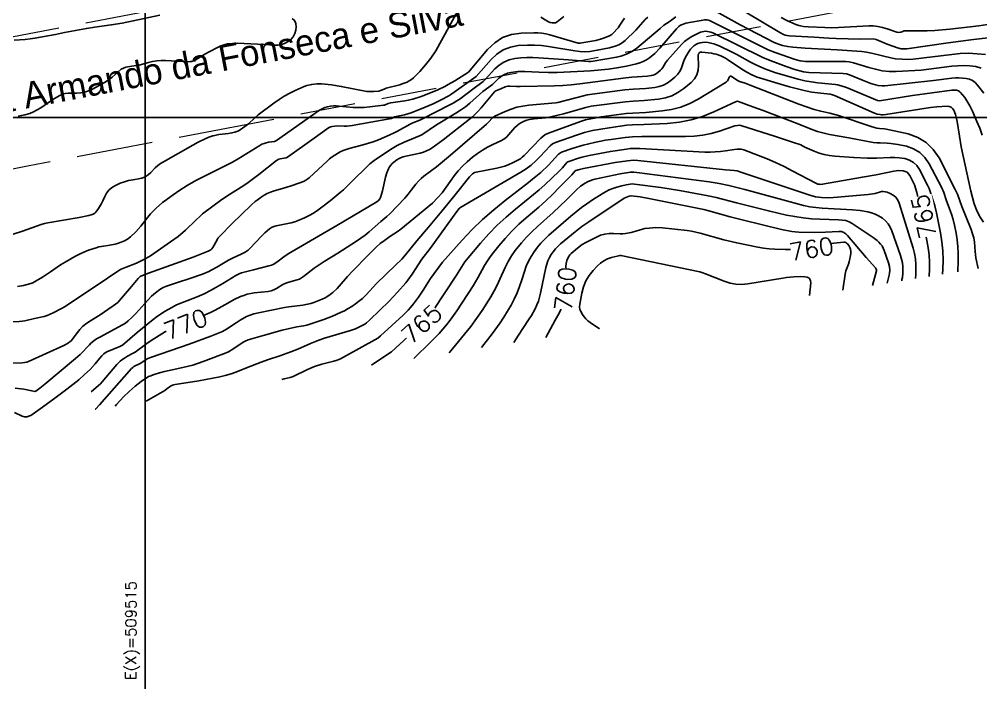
# Model space of a CAD drawing. Header units: metres. Extents: x 509389 to 509735, y 7767634 to 7768027.
# Drawn here: x 509500.5 to 509611.4, y 7767634.1 to 7767711.3 of the extents above; entities that cross this region are included whole.
import ezdxf

# ---------------------------------------------------------------- set-up
doc = ezdxf.new("R2010")
doc.units = ezdxf.units.M
doc.linetypes.add('Contínua', pattern=[0])
doc.linetypes.add('DASHED', pattern=[19.05, 12.7, -6.35])
for name, color, linetype in [('CANEVA', 252, 'Continuous'), ('CURVAS-INTERMEDIARIAS', 39, 'Continuous'), ('CURVAS-MESTRA', 34, 'Continuous')]:
    doc.layers.add(name, color=color, linetype=linetype)
doc.layers.add('K-ALINHAMENTO', color=10, linetype='Continuous', lineweight=9)
doc.layers.add('textos', color=2, linetype='Continuous', lineweight=9)
doc.styles.add('EC_NOMES', font='GOTHIC.TTF')
doc.styles.add('L50', font='ROMANS.SHX', dxfattribs={"height": 1.25})
doc.styles.add('Padrão', font='simplex.shx')

msp = doc.modelspace()

# ---------------------------------------------------------------- linework, layer by layer
at = {"layer": 'CANEVA'}
for p, q in [((509515, 7767634.128), (509515, 7768027.326)), ((509389.048, 7767700), (509735.298, 7767700))]:
    msp.add_line(p, q, dxfattribs=at)
at = {"layer": 'CURVAS-INTERMEDIARIAS'}
for points, elevation in [([(509582.442, 7767713.239), (509588.249, 7767709.773), (509588.666, 7767709.554), (509588.875, 7767709.482), (509589.09, 7767709.435), (509589.31, 7767709.412), (509592.209, 7767709.257), (509593.898, 7767709.133), (509594.749, 7767709.089), (509597.497, 7767709.018), (509599.001, 7767709.054), (509599.35, 7767708.963), (509600.64, 7767708.427), (509601.827, 7767708.014), (509602.226, 7767707.92), (509602.634, 7767707.894), (509602.907, 7767707.916), (509607.677, 7767708.58), (509610.596, 7767708.967), (509616.665, 7767709.664)], 774), ([(509551.069, 7767712.212), (509550.288, 7767710.826), (509548.796, 7767708.107), (509548.537, 7767707.679), (509547.977, 7767706.849), (509547.364, 7767706.057), (509546.701, 7767705.307), (509546.184, 7767704.758), (509545.97, 7767704.557), (509545.742, 7767704.374), (509545.495, 7767704.219), (509545.235, 7767704.082), (509544.685, 7767703.863), (509544.403, 7767703.774), (509542.838, 7767703.357), (509542.603, 7767703.274), (509541.995, 7767703.017), (509541.42, 7767702.97), (509540.872, 7767702.97), (509540.599, 7767703), (509537.634, 7767703.578), (509536.512, 7767703.747), (509535.408, 7767703.864), (509534.818, 7767703.879), (509534.232, 7767703.811), (509533.659, 7767703.667), (509533.38, 7767703.568), (509532.34, 7767703.109), (509531.698, 7767702.793), (509531.072, 7767702.45), (509530.47, 7767702.067), (509529.883, 7767701.658), (509528.043, 7767700.28), (509527.653, 7767699.961), (509526.931, 7767699.259), (509526.534, 7767698.949), (509525.866, 7767698.491), (509525.717, 7767698.421), (509525.382, 7767698.306), (509525.019, 7767698.204), (509524.648, 7767698.144), (509523.527, 7767698.019), (509523.06, 7767697.929), (509522.829, 7767697.871), (509522.376, 7767697.724), (509521.938, 7767697.538), (509521.122, 7767697.138), (509520.512, 7767696.808), (509517.13, 7767694.893), (509516.8, 7767694.685), (509516.484, 7767694.459), (509516.19, 7767694.205), (509515.66, 7767693.664), (509515.354, 7767693.385), (509515.008, 7767693.159), (509514.629, 7767692.994), (509514.431, 7767692.94), (509513.618, 7767692.815), (509513.114, 7767692.719), (509512.621, 7767692.59), (509512.142, 7767692.413), (509511.515, 7767692.123), (509511.149, 7767691.885), (509510.826, 7767691.606), (509510.568, 7767691.266), (509510.354, 7767690.886), (509510.122, 7767690.369), (509509.97, 7767690.072), (509509.624, 7767689.501), (509509.313, 7767689.059), (509509.227, 7767688.975), (509509.017, 7767688.853), (509508.781, 7767688.771), (509508.538, 7767688.709), (509507.39, 7767688.475), (509503.8, 7767687.853), (509503.405, 7767687.771), (509503.019, 7767687.654), (509500.872, 7767686.903), (509498.601, 7767686.158)], 776), ([(509611.961, 7767707.239), (509610.995, 7767707.34), (509610.028, 7767707.389), (509609.061, 7767707.357), (509608.093, 7767707.271), (509603.632, 7767706.702), (509603.105, 7767706.671), (509602.341, 7767706.696), (509601.583, 7767706.769), (509601.208, 7767706.835), (509598.822, 7767707.4), (509598.263, 7767707.512), (509597.699, 7767707.591), (509594.867, 7767707.8), (509591.183, 7767707.99), (509589.75, 7767708.089), (509589.155, 7767708.16), (509588.57, 7767708.292), (509588.098, 7767708.426), (509587.892, 7767708.502), (509587.592, 7767708.64), (509583.656, 7767710.686), (509580.547, 7767712.403)], 773), ([(509576.227, 7767711.594), (509575.481, 7767711.014), (509574.871, 7767710.644), (509574.425, 7767710.244), (509571.754, 7767707.992), (509571.476, 7767707.78), (509571.185, 7767707.589), (509570.877, 7767707.428), (509570.557, 7767707.287), (509569.896, 7767707.042), (509569.404, 7767706.942), (509566.719, 7767706.488), (509566.445, 7767706.457), (509566.169, 7767706.461), (509563.866, 7767706.65), (509560.419, 7767706.872), (509559.729, 7767706.896), (509559.04, 7767706.893), (509558.352, 7767706.85), (509557.666, 7767706.78), (509557.014, 7767706.622), (509556.405, 7767706.384), (509555.86, 7767706.023), (509555.356, 7767705.582), (509554.241, 7767704.371), (509554.007, 7767704.147), (509552.809, 7767703.268), (509551.344, 7767702.154), (509550.965, 7767701.895), (509550.573, 7767701.659), (509550.17, 7767701.438), (509547.02, 7767699.831), (509546.699, 7767699.687), (509545.918, 7767699.375), (509545.577, 7767699.218), (509544.142, 7767698.41), (509543.826, 7767698.245), (509543.18, 7767697.945), (509541.948, 7767697.432), (509541.309, 7767697.196), (509540.005, 7767696.798), (509538.551, 7767696.413), (509538.2, 7767696.304), (509537.856, 7767696.177), (509537.524, 7767696.022), (509537.2, 7767695.849), (509536.888, 7767695.652), (509536.587, 7767695.442), (509536.299, 7767695.212), (509536.022, 7767694.97), (509533.952, 7767693.042), (509533.801, 7767692.913), (509533.553, 7767692.746), (509533.283, 7767692.62), (509532.084, 7767692.194), (509531.151, 7767691.891), (509529.885, 7767691.517), (509529.491, 7767691.38), (509529.11, 7767691.218), (509528.747, 7767691.017), (509528.396, 7767690.792), (509527.949, 7767690.463), (509527.726, 7767690.286), (509527.301, 7767689.907), (509525.023, 7767687.72), (509523.675, 7767686.365), (509523.421, 7767686.065), (509523.314, 7767685.901), (509522.845, 7767685.001), (509522.71, 7767684.841), (509522.601, 7767684.745), (509522.507, 7767684.675), (509522.297, 7767684.567), (509520.562, 7767683.894), (509515.413, 7767682.04), (509514.711, 7767681.776), (509514.448, 7767681.642), (509514.331, 7767681.552), (509514.23, 7767681.445), (509513.442, 7767680.486), (509512.307, 7767679.15), (509511.848, 7767678.676), (509511.332, 7767678.266), (509510.724, 7767677.849), (509509.945, 7767677.334), (509508.521, 7767676.435), (509508.149, 7767676.172), (509507.801, 7767675.884), (509507.486, 7767675.559), (509507.194, 7767675.21), (509506.474, 7767674.229), (509506.05, 7767673.924), (509505.625, 7767673.692), (509501.555, 7767671.855), (509501.383, 7767671.791), (509501.113, 7767671.735), (509500.838, 7767671.712), (509494.076, 7767671.499)], 773), ([(509497.093, 7767676.391), (509500.489, 7767676.464), (509500.822, 7767676.49), (509501.15, 7767676.552), (509502.265, 7767676.83), (509503.358, 7767677.064), (509503.713, 7767677.169), (509504.057, 7767677.303), (509504.396, 7767677.456), (509505.455, 7767677.99), (509505.727, 7767678.145), (509508.919, 7767680.274), (509510.656, 7767681.475), (509511.972, 7767682.333), (509512.249, 7767682.486), (509512.826, 7767682.747), (509514.025, 7767683.197), (509514.417, 7767683.369), (509515.081, 7767683.722), (509515.631, 7767684.057), (509517.945, 7767685.641), (509518.827, 7767686.287), (509519.655, 7767687), (509520.842, 7767688.106), (509521.387, 7767688.66), (509521.617, 7767688.868), (509523.856, 7767690.531), (509524.853, 7767691.201), (509526.386, 7767692.149), (509526.902, 7767692.508), (509528.117, 7767693.416), (509530.177, 7767695.03), (509530.454, 7767695.19), (509530.605, 7767695.237), (509531.279, 7767695.327), (509531.448, 7767695.404), (509534.53, 7767697.619), (509536.18, 7767698.781), (509536.314, 7767698.861), (509536.454, 7767698.926), (509536.602, 7767698.968), (509536.914, 7767699.007), (509537.231, 7767699.014), (509537.996, 7767698.985), (509538.303, 7767698.992), (509538.609, 7767699.02), (509538.914, 7767699.062), (509543.226, 7767699.819), (509543.425, 7767699.89), (509543.776, 7767700.072), (509544.555, 7767700.204), (509544.937, 7767700.303), (509545.723, 7767700.545), (509547.327, 7767701.183), (509548.255, 7767701.583), (509549.164, 7767702.024), (509550.056, 7767702.499), (509550.414, 7767702.734), (509553.193, 7767704.708), (509554.925, 7767706.692), (509555.599, 7767707.305), (509556.336, 7767707.794), (509557.166, 7767708.099), (509558.059, 7767708.281), (509559.139, 7767708.34), (509559.946, 7767708.337), (509560.751, 7767708.275), (509561.554, 7767708.174), (509564.582, 7767707.67), (509565.155, 7767707.603), (509565.73, 7767707.578), (509566.311, 7767707.614), (509567.177, 7767707.743), (509568.593, 7767708.034), (509568.996, 7767708.131), (509569.259, 7767708.212), (509569.668, 7767708.382), (509569.863, 7767708.481), (509570.051, 7767708.594), (509570.391, 7767708.87), (509571.623, 7767710.071), (509571.906, 7767710.366), (509572.721, 7767711.276), (509573.015, 7767711.551)], 774), ([(509516.698, 7767711.77), (509513.649, 7767711.128), (509512.384, 7767710.879), (509511.112, 7767710.664), (509509.201, 7767710.405), (509508.249, 7767710.251), (509505.717, 7767709.808), (509504.67, 7767709.566), (509502.291, 7767709.123), (509501.732, 7767709.046), (509501.17, 7767708.994), (509499.91, 7767708.919)], 776), ([(509611.487, 7767705.69), (509610.846, 7767705.868), (509610.157, 7767705.941), (509609.468, 7767705.975), (509608.779, 7767705.952), (509608.089, 7767705.892), (509604.551, 7767705.445), (509601.654, 7767705.298), (509600.853, 7767705.3), (509600.056, 7767705.386), (509599.269, 7767705.544), (509598.495, 7767705.759), (509596.763, 7767706.309), (509596.237, 7767706.412), (509595.846, 7767706.43), (509591.602, 7767706.441), (509591.201, 7767706.457), (509590.605, 7767706.537), (509590.025, 7767706.692), (509587.693, 7767707.497), (509586.897, 7767707.809), (509585.61, 7767708.426), (509580.124, 7767711.157), (509579.978, 7767711.216), (509579.825, 7767711.251), (509579.591, 7767711.256), (509577.4, 7767710.851), (509577.019, 7767710.729), (509576.789, 7767710.624), (509576.583, 7767710.478), (509576.308, 7767710.212), (509574.415, 7767707.985), (509573.841, 7767707.385), (509573.2, 7767706.856), (509572.852, 7767706.633), (509572.491, 7767706.439), (509572.109, 7767706.289), (509571.714, 7767706.169), (509570.551, 7767705.891), (509569.45, 7767705.706), (509568.479, 7767705.575), (509566.409, 7767705.356), (509565.649, 7767705.312), (509562.563, 7767705.196), (509561.507, 7767705.177), (509560.452, 7767705.203), (509558.83, 7767705.278), (509558.023, 7767705.276), (509557.22, 7767705.195), (509556.837, 7767705.1), (509556.474, 7767704.962), (509556.144, 7767704.76), (509555.834, 7767704.515), (509555.085, 7767703.805), (509553.981, 7767702.998), (509552.482, 7767701.647), (509551.96, 7767701.226), (509551.412, 7767700.84), (509550.847, 7767700.477), (509548.634, 7767699.139), (509546.95, 7767698.006), (509546.682, 7767697.865), (509545.737, 7767697.502), (509544.903, 7767697.147), (509544.091, 7767696.749), (509543.315, 7767696.284), (509541.438, 7767695.034), (509540.955, 7767694.638), (509538.648, 7767692.363), (509537.91, 7767691.668), (509537.529, 7767691.333), (509536.354, 7767690.367), (509535.417, 7767689.637), (509534.935, 7767689.293), (509534.44, 7767688.971), (509533.924, 7767688.684), (509533.394, 7767688.419), (509532.673, 7767688.105), (509532.282, 7767687.966), (509531.882, 7767687.855), (509531.475, 7767687.765), (509530.135, 7767687.508), (509529.856, 7767687.428), (509529.594, 7767687.315), (509529.356, 7767687.156), (509528.826, 7767686.701), (509528.477, 7767686.352), (509527.088, 7767684.867), (509526.888, 7767684.681), (509526.546, 7767684.458), (509526.179, 7767684.272), (509525.103, 7767683.787), (509524.634, 7767683.552), (509523.29, 7767682.729), (509522.712, 7767682.408), (509522.358, 7767682.234), (509521.625, 7767681.941), (509520.173, 7767681.44), (509518.737, 7767680.981), (509517.488, 7767680.539), (509517.089, 7767680.373), (509516.712, 7767680.165), (509516.226, 7767679.787), (509515.765, 7767679.379), (509515.336, 7767678.937), (509513.94, 7767677.39), (509513.49, 7767676.931), (509513.049, 7767676.534), (509512.734, 7767676.294), (509512.402, 7767676.08), (509509.785, 7767674.656), (509509.423, 7767674.454), (509509.079, 7767674.228), (509508.767, 7767673.96), (509508.603, 7767673.797), (509507.509, 7767672.649), (509506.999, 7767672.192), (509503.457, 7767669.231), (509502.87, 7767668.769), (509502.389, 7767668.425), (509502.291, 7767668.396), (509501.959, 7767668.491), (509501.032, 7767668.656), (509500.038, 7767668.781)], 772), ([(509500.364, 7767700.161), (509500.753, 7767700.209), (509501.139, 7767700.288), (509501.723, 7767700.469), (509502.154, 7767700.641), (509502.566, 7767700.855), (509502.965, 7767701.097), (509503.987, 7767701.788), (509504.575, 7767702.162), (509505.187, 7767702.532), (509505.482, 7767702.671), (509505.798, 7767702.751), (509506.126, 7767702.789), (509507.101, 7767702.807), (509507.581, 7767702.846), (509508.048, 7767702.929), (509508.499, 7767703.079), (509508.938, 7767703.274), (509510.343, 7767704.027), (509510.649, 7767704.208), (509510.943, 7767704.405), (509511.219, 7767704.627), (509511.887, 7767705.254), (509512.244, 7767705.543), (509512.506, 7767705.691), (509512.795, 7767705.778), (509514.429, 7767706.064), (509515.395, 7767706.334), (509515.881, 7767706.449), (509516.369, 7767706.532), (509516.864, 7767706.564), (509517.362, 7767706.564), (509520.033, 7767706.421), (509520.229, 7767706.427), (509520.42, 7767706.456), (509520.601, 7767706.52), (509520.778, 7767706.607), (509521.911, 7767707.293), (509522.412, 7767707.576), (509523.436, 7767708.101), (509523.982, 7767708.315), (509524.527, 7767708.469), (509525.089, 7767708.54), (509525.662, 7767708.556), (509528.763, 7767708.409), (509529.967, 7767708.338), (509530.359, 7767708.348), (509530.74, 7767708.406), (509531.103, 7767708.532), (509531.511, 7767708.739), (509531.831, 7767709.001), (509532.093, 7767709.3), (509532.269, 7767709.658), (509532.388, 7767710.054), (509532.449, 7767710.442), (509532.404, 7767710.846), (509532.264, 7767711.178), (509531.982, 7767711.4)], 776), ([(509563.313, 7767711.638), (509562.559, 7767711.021), (509562.381, 7767710.921), (509562.179, 7767710.888), (509561.968, 7767710.907), (509561.762, 7767710.958), (509561.557, 7767711.038), (509561.365, 7767711.139), (509560.68, 7767711.556)], 776), ([(509499.933, 7767665.984), (509500.823, 7767665.573), (509501.103, 7767665.491), (509501.394, 7767665.497), (509501.679, 7767665.58), (509501.811, 7767665.645), (509503.173, 7767666.596), (509504.586, 7767667.618), (509505.978, 7767668.67), (509507.348, 7767669.749), (509508.037, 7767670.343), (509508.671, 7767670.951), (509509.261, 7767671.602), (509509.761, 7767672.196), (509510.016, 7767672.525), (509510.241, 7767672.747), (509510.415, 7767672.868), (509510.604, 7767672.964), (509512.104, 7767673.593), (509512.405, 7767673.76), (509514.101, 7767675.199), (509515.949, 7767676.701), (509516.448, 7767677.077), (509517.342, 7767677.667), (509518.079, 7767678.1), (509518.643, 7767678.375), (509521.034, 7767679.324), (509521.808, 7767679.669), (509522.56, 7767680.061), (509523.168, 7767680.402), (509523.978, 7767680.866), (509525.49, 7767681.78), (509525.848, 7767681.964), (509526.132, 7767682.063), (509527.523, 7767682.44), (509529.28, 7767682.876), (509529.614, 7767682.98), (509529.773, 7767683.052), (509530.226, 7767683.321), (509531.03, 7767683.929), (509531.525, 7767684.264), (509537.15, 7767687.525), (509541.747, 7767690.253), (509541.942, 7767690.406), (509542.102, 7767690.606), (509542.19, 7767690.77), (509542.402, 7767691.516), (509542.767, 7767693.108), (509542.905, 7767693.599), (509543.092, 7767694.074), (509543.214, 7767694.294), (509543.355, 7767694.499), (509543.525, 7767694.681), (509543.715, 7767694.847), (509544.061, 7767695.107), (509544.328, 7767695.275), (509544.472, 7767695.34), (509544.773, 7767695.441), (509545.081, 7767695.524), (509546.758, 7767695.892), (509547.128, 7767695.996), (509547.486, 7767696.128), (509547.825, 7767696.302), (509548.151, 7767696.504), (509549.4, 7767697.426), (509552.43, 7767699.779), (509552.796, 7767700.084), (509553.147, 7767700.405), (509553.478, 7767700.747), (509553.795, 7767701.103), (509555.328, 7767702.942), (509555.405, 7767703.018), (509555.497, 7767703.075), (509556.063, 7767703.29), (509556.551, 7767703.531), (509556.863, 7767703.594), (509557.076, 7767703.602), (509557.844, 7767703.559), (509558.282, 7767703.556), (509562.256, 7767703.623), (509563.223, 7767703.662), (509564.188, 7767703.748), (509565.151, 7767703.859), (509570.465, 7767704.554), (509571.187, 7767704.629), (509572.966, 7767704.767), (509573.406, 7767704.825), (509573.618, 7767704.876), (509573.821, 7767704.948), (509574.008, 7767705.052), (509574.187, 7767705.177), (509574.484, 7767705.441), (509574.618, 7767705.589), (509574.732, 7767705.753), (509575.039, 7767706.277), (509575.288, 7767706.596), (509576.896, 7767708.394), (509577.261, 7767708.751), (509577.651, 7767709.072), (509578.081, 7767709.34), (509578.535, 7767709.572), (509579.101, 7767709.815), (509579.296, 7767709.88), (509579.493, 7767709.923), (509579.694, 7767709.933), (509579.899, 7767709.922), (509580.303, 7767709.832), (509580.497, 7767709.763), (509586.3, 7767706.912), (509587.135, 7767706.567), (509588.977, 7767705.866), (509589.974, 7767705.529), (509590.991, 7767705.256), (509591.577, 7767705.177), (509595.535, 7767705.076), (509595.922, 7767705.032), (509596.294, 7767704.918), (509597.778, 7767704.305), (509598.762, 7767703.924), (509599.278, 7767703.74), (509599.578, 7767703.67), (509600.04, 7767703.631), (509600.349, 7767703.647), (509605.978, 7767704.241), (509608.085, 7767704.511), (509608.497, 7767704.547), (509608.908, 7767704.561), (509609.32, 7767704.541), (509609.731, 7767704.498), (509610.117, 7767704.394), (509610.473, 7767704.239), (509610.783, 7767704.007), (509611.064, 7767703.722), (509611.776, 7767702.809)], 771), ([(509509.269, 7767666.358), (509509.276, 7767666.363), (509509.756, 7767666.866), (509513.451, 7767671.06), (509513.583, 7767671.174), (509513.729, 7767671.272), (509514.449, 7767671.643), (509515.337, 7767672.189), (509515.739, 7767672.366), (509520.078, 7767673.869), (509522.589, 7767674.797), (509523.957, 7767675.332), (509524.401, 7767675.577), (509525.512, 7767676.331), (509525.987, 7767676.637), (509526.717, 7767677.042), (509527.123, 7767677.218), (509527.549, 7767677.341), (509528.082, 7767677.463), (509531.089, 7767678.074), (509531.614, 7767678.166), (509533.203, 7767678.358), (509533.765, 7767678.456), (509534.121, 7767678.541), (509534.469, 7767678.653), (509535.447, 7767679.048), (509535.769, 7767679.202), (509536.08, 7767679.375), (509536.373, 7767679.578), (509536.654, 7767679.8), (509537.176, 7767680.293), (509537.421, 7767680.556), (509538.375, 7767681.662), (509538.997, 7767682.327), (509540.713, 7767684.089), (509541.711, 7767685.064), (509542.149, 7767685.463), (509542.619, 7767685.825), (509543.247, 7767686.265), (509544.112, 7767686.806), (509544.529, 7767687.098), (509547.757, 7767689.765), (509548.159, 7767690.119), (509548.786, 7767690.758), (509549.275, 7767691.316), (509550.687, 7767693.256), (509551.143, 7767693.834), (509551.629, 7767694.384), (509552.159, 7767694.891), (509552.783, 7767695.42), (509553.346, 7767695.831), (509553.925, 7767696.214), (509554.53, 7767696.555), (509555.151, 7767696.869), (509556.061, 7767697.289), (509556.401, 7767697.483), (509556.705, 7767697.73), (509556.981, 7767698.014), (509557.658, 7767698.818), (509557.896, 7767699.046), (509558.159, 7767699.244), (509558.439, 7767699.422), (509558.738, 7767699.565), (509559.046, 7767699.684), (509559.365, 7767699.764), (509559.919, 7767699.844), (509561.206, 7767699.957), (509561.461, 7767699.989), (509561.968, 7767700.086), (509563.3, 7767700.411), (509565.858, 7767701.139), (509566.474, 7767701.277), (509570.45, 7767701.806), (509571.306, 7767701.877), (509572.593, 7767701.94), (509574.241, 7767702.094), (509575.035, 7767702.249), (509575.792, 7767702.491), (509576.494, 7767702.862), (509577.16, 7767703.321), (509578.008, 7767704.026), (509578.387, 7767704.446), (509578.673, 7767704.907), (509578.819, 7767705.43), (509578.873, 7767705.993), (509578.822, 7767707.043), (509578.832, 7767707.189), (509578.876, 7767707.328), (509578.921, 7767707.411), (509578.992, 7767707.475), (509579.088, 7767707.51), (509579.243, 7767707.517), (509580.362, 7767707.389), (509580.642, 7767707.343), (509580.918, 7767707.281), (509581.451, 7767707.088), (509581.96, 7767706.832), (509582.204, 7767706.685), (509583.874, 7767705.549), (509584.438, 7767705.2), (509585.032, 7767704.904), (509585.648, 7767704.655), (509586.278, 7767704.444), (509588.046, 7767703.919), (509589.366, 7767703.544), (509591.064, 7767703.09), (509591.943, 7767702.923), (509592.989, 7767702.776), (509594.06, 7767702.667), (509594.319, 7767702.612), (509594.568, 7767702.518), (509599.166, 7767700.491), (509599.485, 7767700.38), (509599.817, 7767700.32), (509599.986, 7767700.309), (509600.155, 7767700.307), (509600.492, 7767700.337), (509605.644, 7767701.125), (509606.358, 7767701.214), (509607.559, 7767701.279), (509607.788, 7767701.254), (509608, 7767701.166), (509608.178, 7767701.02), (509608.306, 7767700.829), (509608.516, 7767700.346), (509608.608, 7767700.019), (509608.704, 7767699.517), (509608.96, 7767697.839), (509609.182, 7767696.614), (509610.278, 7767691.497), (509610.455, 7767690.764), (509610.668, 7767690.041), (509610.933, 7767689.337), (509611.092, 7767688.997), (509611.362, 7767688.484), (509611.73, 7767687.92)], 769), ([(509611.12, 7767682.576), (509610.869, 7767683.793), (509610.779, 7767684.521), (509610.705, 7767685.62), (509610.618, 7767686.11), (509610.558, 7767686.352), (509610.49, 7767686.591), (509610.323, 7767687.06), (509609.252, 7767689.731), (509608.744, 7767691.143), (509608.491, 7767691.687), (509606.618, 7767695.334), (509605.94, 7767696.304), (509605.139, 7767697.116), (509604.153, 7767697.69), (509603.044, 7767698.105), (509600.894, 7767698.586), (509600.318, 7767698.668), (509599.74, 7767698.721), (509599.454, 7767698.765), (509599.173, 7767698.832), (509598.894, 7767698.914), (509595.028, 7767700.205), (509594.004, 7767700.485), (509592.963, 7767700.715), (509592.224, 7767700.926), (509591.322, 7767701.208), (509590.433, 7767701.532), (509584.817, 7767703.723), (509584.254, 7767703.929), (509583.608, 7767704.139), (509583.354, 7767704.266), (509582.645, 7767704.74), (509582.556, 7767704.764), (509582.471, 7767704.729), (509582.401, 7767704.649), (509582.272, 7767704.321), (509582.213, 7767704.225), (509582.042, 7767704.073), (509578.838, 7767702.122), (509577.849, 7767701.609), (509576.828, 7767701.193), (509575.76, 7767700.92), (509574.66, 7767700.742), (509572.787, 7767700.576), (509571.28, 7767700.507), (509570.528, 7767700.448), (509567.639, 7767700.06), (509567.035, 7767699.966), (509566.434, 7767699.85), (509565.842, 7767699.702), (509565.261, 7767699.515), (509561.546, 7767698.174), (509561.277, 7767698.054), (509561.15, 7767697.979), (509560.911, 7767697.804), (509560.689, 7767697.608), (509558.763, 7767695.614), (509558.531, 7767695.397), (509558.365, 7767695.266), (509558.186, 7767695.153), (509557.412, 7767694.762), (509556.969, 7767694.563), (509556.519, 7767694.39), (509556.055, 7767694.256), (509555.583, 7767694.147), (509553.213, 7767693.705), (509553.024, 7767693.647), (509552.773, 7767693.489), (509552.627, 7767693.353), (509552.438, 7767693.13), (509550.803, 7767691.086), (509549.241, 7767689.182), (509547.715, 7767687.362), (509546.355, 7767685.778), (509545.056, 7767684.16), (509544.618, 7767683.664), (509543.921, 7767682.955), (509541.722, 7767680.833), (509540.502, 7767679.543), (509540.082, 7767679.134), (509539.628, 7767678.763), (509539.277, 7767678.501), (509538.868, 7767678.216), (509538.447, 7767677.95), (509538.01, 7767677.712), (509537.561, 7767677.493), (509536.642, 7767677.097), (509535.619, 7767676.717), (509533.658, 7767676.049), (509533.296, 7767675.963), (509532.525, 7767675.847), (509530.838, 7767675.465), (509528.777, 7767674.904), (509526.905, 7767674.348), (509526.554, 7767674.208), (509526.333, 7767674.088), (509525.148, 7767673.276), (509524.645, 7767672.977), (509524.381, 7767672.853), (509521.7, 7767671.858), (509520.519, 7767671.444), (509519.004, 7767671.076), (509517.251, 7767670.702), (509516.656, 7767670.556), (509516.073, 7767670.37), (509515.547, 7767670.181), (509515.4, 7767670.111), (509514.566, 7767669.54), (509513.849, 7767668.996), (509513.176, 7767668.398), (509512.533, 7767667.77), (509511.709, 7767666.898), (509511.558, 7767666.722)], 768), ([(509515.153, 7767667.294), (509517.281, 7767668.526), (509517.538, 7767668.688), (509517.956, 7767669.002), (509518.169, 7767669.124), (509518.322, 7767669.182), (509518.481, 7767669.219), (509521.2, 7767669.648), (509523.626, 7767670.109), (509524.248, 7767670.245), (509524.957, 7767670.442), (509525.468, 7767670.613), (509526.712, 7767671.129), (509528.397, 7767671.785), (509529.116, 7767672.036), (509530.566, 7767672.508), (509531.831, 7767672.967), (509532.618, 7767673.287), (509534.102, 7767673.94), (509535.066, 7767674.322), (509535.721, 7767674.54), (509538.705, 7767675.444), (509539.273, 7767675.643), (509539.82, 7767675.894), (509540.35, 7767676.181), (509540.537, 7767676.318), (509540.89, 7767676.628), (509542.113, 7767677.78), (509543.142, 7767678.79), (509544.125, 7767679.844), (509545.088, 7767680.937), (509545.342, 7767681.254), (509545.812, 7767681.918), (509546.948, 7767683.664), (509547.915, 7767684.89), (509550.969, 7767689.133), (509551.242, 7767689.49), (509551.343, 7767689.575), (509558.375, 7767693.681), (509558.981, 7767694.069), (509559.556, 7767694.503), (509560.096, 7767694.979), (509560.602, 7767695.491), (509561.76, 7767696.736), (509562.035, 7767696.948), (509562.344, 7767697.1), (509564.78, 7767697.957), (509565.703, 7767698.248), (509566.642, 7767698.478), (509567.593, 7767698.661), (509568.549, 7767698.811), (509570.605, 7767699.09), (509571.253, 7767699.14), (509572.556, 7767699.18), (509575.265, 7767699.31), (509576.65, 7767699.458), (509578.01, 7767699.711), (509579.33, 7767700.121), (509580.625, 7767700.634), (509583.133, 7767701.804), (509583.35, 7767701.855), (509585.142, 7767701.225), (509586.331, 7767700.788), (509590.447, 7767699.223), (509592.054, 7767698.578), (509592.599, 7767698.388), (509593.201, 7767698.203), (509593.982, 7767698.016), (509596.225, 7767697.641), (509599.011, 7767697.126), (509599.418, 7767697.077), (509599.827, 7767697.051), (509600.647, 7767697.032), (509601.055, 7767697.004), (509601.865, 7767696.879), (509602.856, 7767696.671), (509603.674, 7767696.378), (509604.4, 7767695.965), (509604.991, 7767695.373), (509605.491, 7767694.662), (509606.887, 7767691.944), (509607.156, 7767691.333), (509607.448, 7767690.49), (509607.828, 7767689.469), (509608.041, 7767688.85), (509608.233, 7767688.225), (509608.394, 7767687.591), (509608.587, 7767686.668), (509608.71, 7767685.88), (509608.798, 7767685.09), (509608.834, 7767684.295), (509608.835, 7767683.497), (509608.79, 7767682.205)], 767), ([(509607.029, 7767681.924), (509607.063, 7767682.499), (509607.086, 7767683.553), (509607.055, 7767684.602), (509606.944, 7767685.647), (509606.779, 7767686.687), (509606.322, 7767688.991), (509606.129, 7767689.804), (509605.877, 7767690.601), (509605.458, 7767691.802), (509605.284, 7767692.199), (509604.366, 7767693.985), (509604.044, 7767694.44), (509603.662, 7767694.816), (509603.193, 7767695.073), (509602.664, 7767695.251), (509602.025, 7767695.346), (509601.499, 7767695.391), (509600.971, 7767695.392), (509599.379, 7767695.296), (509598.342, 7767695.303), (509596.786, 7767695.381), (509594.581, 7767695.526), (509593.965, 7767695.599), (509593.359, 7767695.715), (509592.768, 7767695.893), (509592.188, 7767696.113), (509591.145, 7767696.575), (509590.652, 7767696.819), (509589.694, 7767697.159), (509587.764, 7767697.797), (509583.759, 7767699.061), (509583.564, 7767699.097), (509583.366, 7767699.085), (509583.071, 7767699.014), (509581.269, 7767698.413), (509580.312, 7767698.143), (509579.345, 7767697.938), (509578.362, 7767697.827), (509577.37, 7767697.78), (509572.323, 7767697.788), (509571.227, 7767697.774), (509570.41, 7767697.7), (509568.803, 7767697.465), (509568.15, 7767697.358), (509566.85, 7767697.115), (509565.565, 7767696.81), (509564.302, 7767696.422), (509563.066, 7767695.994), (509562.92, 7767695.917), (509562.722, 7767695.764), (509561.549, 7767694.493), (509560.652, 7767693.665), (509559.721, 7767692.873), (509559.245, 7767692.49), (509556.546, 7767690.422), (509555.229, 7767689.358), (509553.954, 7767688.247), (509552.743, 7767687.068), (509551.575, 7767685.842), (509549.307, 7767683.317), (509547.937, 7767681.434), (509547.08, 7767680.071), (509546.552, 7767679.276), (509545.976, 7767678.516), (509545.626, 7767678.097), (509545.354, 7767677.792), (509544.777, 7767677.211), (509542.178, 7767674.809), (509541.853, 7767674.555), (509537.909, 7767672.351), (509537.543, 7767672.167), (509537.163, 7767672.015), (509536.773, 7767671.888), (509535.406, 7767671.536), (509534.567, 7767671.281), (509533.757, 7767670.943), (509532.107, 7767670.147), (509531.768, 7767670.022), (509531.066, 7767669.845), (509530.8, 7767669.786)], 766), ([(509603.9, 7767681.426), (509603.941, 7767681.873), (509603.955, 7767682.424), (509603.94, 7767683.055), (509603.885, 7767683.681), (509603.77, 7767684.299), (509603.614, 7767684.911), (509602.015, 7767690.111), (509601.845, 7767690.476), (509601.623, 7767690.792), (509601.324, 7767691.038), (509600.974, 7767691.236), (509600.618, 7767691.376), (509600.4, 7767691.435), (509600.182, 7767691.461), (509599.962, 7767691.44), (509599.743, 7767691.387), (509599.236, 7767691.208), (509598.434, 7767691.118), (509594.419, 7767690.754), (509593.733, 7767690.723), (509593.047, 7767690.756), (509592.707, 7767690.799), (509592.37, 7767690.858), (509591.708, 7767691.036), (509584.55, 7767693.4), (509583.764, 7767693.699), (509583.305, 7767693.831), (509582.992, 7767693.882), (509581.976, 7767693.96), (509571.859, 7767695.032), (509571.346, 7767695.052), (509571.005, 7767695.039), (509570.666, 7767695.001), (509569.256, 7767694.785), (509565.575, 7767694.108), (509565.134, 7767694.004), (509564.701, 7767693.87), (509564.643, 7767693.823), (509564.26, 7767693.392), (509562.839, 7767691.944), (509562.051, 7767691.163), (509561.247, 7767690.398), (509560.422, 7767689.657), (509558.984, 7767688.431), (509558.135, 7767687.675), (509557.318, 7767686.886), (509556.551, 7767686.05), (509555.817, 7767685.181), (509555.064, 7767684.234), (509554.746, 7767683.805), (509554.446, 7767683.365), (509554.175, 7767682.907), (509553.42, 7767681.493), (509552.863, 7767680.58), (509550.986, 7767677.696), (509550.218, 7767676.607), (509549.803, 7767676.087), (509549.371, 7767675.579), (509548.922, 7767675.086), (509547.997, 7767674.125), (509546.02, 7767672.209)], 764), ([(509550.092, 7767672.858), (509550.476, 7767673.31), (509551.876, 7767675.008), (509552.577, 7767675.897), (509553.254, 7767676.804), (509553.892, 7767677.738), (509554.899, 7767679.332), (509555.278, 7767679.986), (509555.634, 7767680.65), (509555.955, 7767681.333), (509556.56, 7767682.714), (509556.9, 7767683.383), (509557.292, 7767684.023), (509557.719, 7767684.644), (509558.422, 7767685.539), (509559, 7767686.203), (509559.621, 7767686.826), (509560.269, 7767687.424), (509562.092, 7767689.042), (509563.614, 7767690.494), (509564.791, 7767691.654), (509565.258, 7767692.065), (509565.769, 7767692.419), (509566.042, 7767692.567), (509566.322, 7767692.696), (509566.614, 7767692.797), (509566.914, 7767692.878), (509569.809, 7767693.494), (509571.031, 7767693.678), (509571.389, 7767693.684), (509571.746, 7767693.656), (509580.102, 7767692.555), (509581.237, 7767692.378), (509582.364, 7767692.153), (509584.204, 7767691.678), (509590.273, 7767690.019), (509590.979, 7767689.848), (509591.689, 7767689.706), (509592.407, 7767689.608), (509593.13, 7767689.539), (509596.628, 7767689.338), (509597.522, 7767689.256), (509598.407, 7767689.104), (509598.836, 7767688.985), (509599.252, 7767688.834), (509599.646, 7767688.634), (509600.072, 7767688.369), (509600.427, 7767688.066), (509600.736, 7767687.729), (509600.977, 7767687.341), (509601.173, 7767686.917), (509602.172, 7767684.07), (509602.292, 7767683.66), (509602.381, 7767683.246), (509602.424, 7767682.823), (509602.437, 7767682.397), (509602.428, 7767682.024), (509602.384, 7767681.54), (509602.338, 7767681.302), (509602.305, 7767681.172)], 763), ([(509600.638, 7767680.907), (509600.704, 7767681.178), (509600.868, 7767681.796), (509600.907, 7767682.047), (509600.919, 7767682.369), (509600.889, 7767682.814), (509600.78, 7767683.246), (509600.28, 7767684.673), (509600.169, 7767684.931), (509600.035, 7767685.175), (509599.869, 7767685.398), (509599.681, 7767685.607), (509599.471, 7767685.799), (509599.029, 7767686.155), (509596.598, 7767687.786), (509596.239, 7767687.978), (509596.047, 7767688.045), (509595.849, 7767688.098), (509595.442, 7767688.163), (509595.031, 7767688.192), (509592.877, 7767688.255), (509591.9, 7767688.312), (509590.927, 7767688.406), (509589.962, 7767688.557), (509589.001, 7767688.745), (509587.088, 7767689.181), (509583.227, 7767690.142), (509580.911, 7767690.756), (509579.975, 7767690.96), (509577.719, 7767691.397), (509576.65, 7767691.584), (509574.504, 7767691.904), (509571.465, 7767692.308), (509571.193, 7767692.326), (509570.988, 7767692.314), (509570.532, 7767692.243), (509570.017, 7767692.124), (509569.443, 7767691.963), (509568.995, 7767691.815), (509568.558, 7767691.642), (509568.138, 7767691.43), (509567.73, 7767691.194), (509566.613, 7767690.479), (509565.973, 7767690.048), (509565.347, 7767689.6), (509564.741, 7767689.123), (509564.15, 7767688.628), (509561.594, 7767686.408), (509561.126, 7767685.973), (509560.682, 7767685.517), (509560.274, 7767685.028), (509559.889, 7767684.518), (509559.549, 7767683.979), (509559.246, 7767683.422), (509558.995, 7767682.839), (509558.781, 7767682.239), (509558.483, 7767681.262), (509558.226, 7767680.508), (509557.939, 7767679.768), (509557.605, 7767679.047), (509557.24, 7767678.34), (509556.834, 7767677.643), (509556.419, 7767676.973), (509555.978, 7767676.321), (509555.045, 7767675.049), (509553.831, 7767673.453)], 762), ([(509598.939, 7767680.636), (509599.402, 7767682.302), (509599.404, 7767682.384), (509599.335, 7767682.575), (509599.271, 7767682.66), (509598.221, 7767683.851), (509596.052, 7767686.369), (509595.847, 7767686.57), (509595.61, 7767686.733), (509595.348, 7767686.834), (509595.068, 7767686.856), (509593.497, 7767686.757), (509592.256, 7767686.727), (509590.424, 7767686.767), (509590.027, 7767686.799), (509589.632, 7767686.853), (509588.455, 7767687.078), (509584.045, 7767688.154), (509582.512, 7767688.541), (509580.035, 7767689.22), (509579.461, 7767689.366), (509578.304, 7767689.621), (509573.118, 7767690.654), (509572.136, 7767690.825), (509571.081, 7767690.961), (509570.867, 7767690.921), (509570.486, 7767690.781), (509570.291, 7767690.671), (509566.198, 7767687.976), (509565.395, 7767687.418), (509564.621, 7767686.821), (509562.937, 7767685.407), (509562.64, 7767685.128), (509562.36, 7767684.834), (509562.106, 7767684.518), (509561.869, 7767684.186), (509561.667, 7767683.834), (509561.492, 7767683.47), (509561.359, 7767683.09), (509561.254, 7767682.698), (509560.63, 7767679.729), (509560.517, 7767679.276), (509560.382, 7767678.831), (509560.213, 7767678.397), (509560.006, 7767677.938), (509559.578, 7767677.149), (509559.34, 7767676.77), (509558.58, 7767675.657), (509558.089, 7767674.904), (509557.543, 7767674.044)], 761), ([(509591.664, 7767679.478), (509591.81, 7767680.932), (509591.798, 7767681.15), (509591.721, 7767681.354), (509591.655, 7767681.438), (509591.579, 7767681.506), (509591.487, 7767681.55), (509591.384, 7767681.578), (509591.147, 7767681.607), (509590.684, 7767681.64), (509589.85, 7767681.607), (509589.018, 7767681.531), (509588.604, 7767681.476), (509584.559, 7767680.809), (509583.863, 7767680.753), (509583.177, 7767680.772), (509582.502, 7767680.905), (509581.837, 7767681.113), (509579.664, 7767681.98), (509579.227, 7767682.126), (509579.005, 7767682.184), (509569.906, 7767684.087), (509569.796, 7767684.087), (509568.82, 7767683.844), (509568.368, 7767683.686), (509567.943, 7767683.482), (509567.558, 7767683.208), (509567.2, 7767682.889), (509566.695, 7767682.353), (509566.235, 7767681.769), (509565.851, 7767681.148), (509565.58, 7767680.469), (509565.386, 7767679.752), (509565.154, 7767678.453), (509565.134, 7767678.156), (509565.182, 7767677.863), (509565.262, 7767677.682), (509565.488, 7767677.286), (509565.668, 7767677.016), (509565.87, 7767676.767), (509566.105, 7767676.549), (509566.361, 7767676.351), (509567.456, 7767675.623)], 759)]:
    msp.add_lwpolyline(points, dxfattribs=dict(at, elevation=elevation))
at = {"layer": 'CURVAS-MESTRA'}
for points, elevation in [([(509500.282, 7767680.519), (509500.989, 7767680.618), (509501.419, 7767680.719), (509501.838, 7767680.86), (509502.042, 7767680.946), (509502.433, 7767681.15), (509503.162, 7767681.593), (509504.105, 7767682.2), (509505.267, 7767682.993), (509505.783, 7767683.321), (509506.92, 7767683.975), (509507.429, 7767684.234), (509507.952, 7767684.465), (509508.484, 7767684.677), (509509.353, 7767684.982), (509509.664, 7767685.065), (509509.98, 7767685.125), (509510.939, 7767685.257), (509511.571, 7767685.393), (509511.846, 7767685.464), (509512.247, 7767685.597), (509512.63, 7767685.764), (509512.988, 7767685.981), (509513.327, 7767686.233), (509513.946, 7767686.82), (509514.5, 7767687.468), (509515.314, 7767688.509), (509515.627, 7767688.87), (509516.3, 7767689.547), (509517.022, 7767690.174), (509517.398, 7767690.469), (509517.968, 7767690.89), (509518.908, 7767691.538), (509519.873, 7767692.149), (509520.862, 7767692.719), (509521.876, 7767693.244), (509524.627, 7767694.592), (509525.109, 7767694.844), (509525.736, 7767695.211), (509528.243, 7767696.771), (509528.483, 7767696.899), (509528.731, 7767697.006), (509528.99, 7767697.08), (509529.257, 7767697.132), (509529.936, 7767697.214), (509530.169, 7767697.331), (509535.135, 7767700.825), (509535.427, 7767700.998), (509535.731, 7767701.14), (509536.053, 7767701.233), (509536.388, 7767701.294), (509536.731, 7767701.317), (509537.075, 7767701.325), (509537.418, 7767701.31), (509539.008, 7767701.149), (509539.652, 7767701.125), (509540.296, 7767701.149), (509540.94, 7767701.205), (509542.521, 7767701.401), (509542.65, 7767701.428), (509543.074, 7767701.602), (509543.352, 7767701.681), (509544.966, 7767701.903), (509545.382, 7767701.985), (509545.894, 7767702.115), (509546.853, 7767702.406), (509547.953, 7767702.819), (509548.784, 7767703.165), (509549.591, 7767703.563), (509549.986, 7767703.779), (509550.763, 7767704.234), (509552.326, 7767705.229), (509554.516, 7767707.835), (509555.349, 7767708.599), (509556.263, 7767709.197), (509557.299, 7767709.543), (509558.415, 7767709.723), (509559.844, 7767709.765), (509560.314, 7767709.757), (509560.78, 7767709.721), (509561.241, 7767709.644), (509561.698, 7767709.538), (509564.983, 7767708.575), (509565.186, 7767708.545), (509567.024, 7767708.886), (509567.561, 7767709.017), (509567.912, 7767709.127), (509568.605, 7767709.41), (509568.848, 7767709.543), (509568.99, 7767709.657), (509569.575, 7767710.342), (509569.865, 7767710.746), (509570.332, 7767711.445)], 775), ([(509588.412, 7767711.505), (509589.067, 7767711.159), (509590.077, 7767710.708), (509590.43, 7767710.584), (509590.611, 7767710.54), (509590.981, 7767710.48), (509591.541, 7767710.434), (509593.452, 7767710.356), (509594.229, 7767710.346), (509595.005, 7767710.369), (509598.505, 7767710.556), (509599.003, 7767710.561), (509599.546, 7767710.469), (509600.083, 7767710.347), (509600.613, 7767710.193), (509601.759, 7767709.822), (509601.98, 7767709.788), (509602.201, 7767709.823), (509602.421, 7767709.897), (509602.559, 7767709.963), (509602.622, 7767709.975), (509605.231, 7767709.997), (509606.114, 7767710.032), (509607.876, 7767710.178), (509611.192, 7767710.56), (509612.71, 7767710.782)], 775), ([(509508.772, 7767668.368), (509509.383, 7767668.872), (509509.851, 7767669.296), (509510.072, 7767669.527), (509511.753, 7767671.53), (509512.117, 7767671.898), (509512.321, 7767672.057), (509512.628, 7767672.26), (509512.985, 7767672.468), (509513.565, 7767672.769), (509513.859, 7767672.947), (509515.217, 7767673.944), (509515.705, 7767674.263), (509517.253, 7767675.227), (509517.734, 7767675.494), (509518.608, 7767675.892), (509519.25, 7767676.162), (509521.03, 7767676.862), (509522.543, 7767677.507), (509523.037, 7767677.743), (509523.522, 7767677.998), (509524.564, 7767678.595), (509525.286, 7767678.988), (509526.03, 7767679.337), (509526.412, 7767679.483), (509526.801, 7767679.606), (509527.199, 7767679.694), (509527.603, 7767679.758), (509529.201, 7767679.941), (509529.538, 7767680.003), (509529.862, 7767680.112), (509530.172, 7767680.26), (509530.891, 7767680.732), (509531.23, 7767680.898), (509531.593, 7767681.016), (509532.566, 7767681.267), (509532.814, 7767681.365), (509533.047, 7767681.495), (509533.269, 7767681.647), (509534.505, 7767682.618), (509534.962, 7767682.944), (509535.673, 7767683.395), (509537.245, 7767684.339), (509539.42, 7767685.72), (509539.921, 7767686.06), (509540.4, 7767686.429), (509540.864, 7767686.818), (509542.203, 7767687.988), (509542.912, 7767688.568), (509543.251, 7767688.875), (509544.965, 7767690.691), (509545.354, 7767691.136), (509545.727, 7767691.593), (509546.262, 7767692.288), (509546.546, 7767692.63), (509546.85, 7767692.952), (509547.183, 7767693.244), (509548.615, 7767694.313), (509550.239, 7767695.642), (509554.392, 7767699.224), (509554.596, 7767699.41), (509555.135, 7767699.985), (509555.35, 7767700.145), (509556.57, 7767700.698), (509557.231, 7767700.955), (509557.905, 7767701.166), (509558.597, 7767701.308), (509559.3, 7767701.402), (509562.392, 7767701.667), (509562.639, 7767701.718), (509565.746, 7767702.542), (509565.997, 7767702.595), (509570.372, 7767703.164), (509571.333, 7767703.251), (509572.777, 7767703.343), (509573.823, 7767703.451), (509574.327, 7767703.557), (509574.807, 7767703.716), (509575.253, 7767703.956), (509575.676, 7767704.249), (509576.142, 7767704.638), (509576.432, 7767704.93), (509576.679, 7767705.249), (509576.862, 7767705.609), (509577.13, 7767706.395), (509577.283, 7767706.782), (509577.477, 7767707.15), (509577.698, 7767707.506), (509577.94, 7767707.854), (509578.117, 7767708.064), (509578.313, 7767708.249), (509578.539, 7767708.396), (509578.784, 7767708.519), (509579.048, 7767708.599), (509579.316, 7767708.652), (509579.588, 7767708.664), (509579.97, 7767708.634), (509580.297, 7767708.574), (509580.618, 7767708.495), (509580.93, 7767708.385), (509581.236, 7767708.256), (509582.738, 7767707.527), (509583.276, 7767707.25), (509584.863, 7767706.369), (509585.4, 7767706.092), (509586.503, 7767705.598), (509587.669, 7767705.167), (509588.843, 7767704.814), (509590.37, 7767704.406), (509591.112, 7767704.23), (509591.862, 7767704.096), (509592.618, 7767703.993), (509594.682, 7767703.784), (509594.899, 7767703.749), (509595.327, 7767703.648), (509595.941, 7767703.44), (509599.532, 7767701.938), (509599.745, 7767701.93), (509603.539, 7767702.514), (509608.08, 7767703.132), (509608.348, 7767703.148), (509608.616, 7767703.128), (509608.862, 7767703.049), (509608.97, 7767702.979), (509609.069, 7767702.893), (509609.319, 7767702.62), (509609.581, 7767702.286), (509609.833, 7767701.906), (509610.172, 7767701.332), (509610.465, 7767700.732), (509610.988, 7767699.535), (509611.308, 7767698.746), (509611.599, 7767697.947)], 770), ([(509541.118, 7767671.429), (509541.635, 7767671.787), (509543.432, 7767672.973), (509547.291, 7767676.506), (509547.508, 7767676.712), (509547.708, 7767676.933), (509547.934, 7767677.238), (509548.243, 7767677.727), (509550.949, 7767681.793), (509551.919, 7767683.343), (509552.291, 7767683.824), (509553.72, 7767685.511), (509554.661, 7767686.558), (509555.639, 7767687.566), (509556.675, 7767688.515), (509557.748, 7767689.426), (509559.819, 7767691.095), (509560.475, 7767691.652), (509561.115, 7767692.226), (509562.798, 7767693.819), (509563.16, 7767694.201), (509563.681, 7767694.795), (509563.802, 7767694.888), (509563.893, 7767694.935), (509565.024, 7767695.306), (509565.422, 7767695.419), (509566.228, 7767695.603), (509568.703, 7767696.071), (509570.538, 7767696.352), (509570.98, 7767696.401), (509571.424, 7767696.419), (509572.091, 7767696.409), (509579.594, 7767696.01), (509580.192, 7767695.998), (509580.789, 7767696.012), (509581.383, 7767696.065), (509581.976, 7767696.144), (509583.006, 7767696.313), (509583.315, 7767696.345), (509583.624, 7767696.353), (509583.777, 7767696.338), (509584.073, 7767696.259), (509585.786, 7767695.612), (509586.78, 7767695.215), (509587.763, 7767694.794), (509588.729, 7767694.337), (509589.685, 7767693.856), (509592.469, 7767692.389), (509592.635, 7767692.321), (509592.812, 7767692.285), (509592.993, 7767692.278), (509593.173, 7767692.297), (509597.782, 7767693.119), (509599.342, 7767693.364), (509601.404, 7767693.814), (509601.668, 7767693.857), (509601.932, 7767693.882), (509602.465, 7767693.853), (509602.707, 7767693.78), (509602.923, 7767693.669), (509603.097, 7767693.501), (509603.245, 7767693.295), (509603.675, 7767692.457), (509603.779, 7767692.208), (509604.058, 7767691.354), (509604.147, 7767690.983), (509605.219, 7767685.8), (509605.36, 7767684.97), (509605.459, 7767684.137), (509605.498, 7767683.299), (509605.496, 7767682.457), (509605.467, 7767681.719), (509605.463, 7767681.675)], 765), ([(509561.265, 7767674.637), (509562.331, 7767676.639), (509562.804, 7767677.442), (509562.96, 7767677.848), (509563.012, 7767678.126), (509563.576, 7767683.158), (509563.657, 7767683.519), (509563.814, 7767683.853), (509564.032, 7767684.156), (509564.158, 7767684.292), (509564.911, 7767684.939), (509565.456, 7767685.347), (509565.849, 7767685.574), (509567.077, 7767686.206), (509567.556, 7767686.404), (509568.046, 7767686.546), (509568.553, 7767686.606), (509569.071, 7767686.611), (509569.81, 7767686.569), (509570.123, 7767686.576), (509570.434, 7767686.609), (509571.096, 7767686.737), (509571.617, 7767686.883), (509572.131, 7767687.051), (509572.655, 7767687.175), (509573.156, 7767687.246), (509573.929, 7767687.295), (509574.703, 7767687.256), (509577.551, 7767686.949), (509578.05, 7767686.88), (509578.545, 7767686.781), (509579.035, 7767686.661), (509581.799, 7767685.89), (509583.267, 7767685.538), (509585.702, 7767685.054), (509586.357, 7767684.943), (509587.014, 7767684.855), (509587.675, 7767684.8), (509588.858, 7767684.755), (509589.666, 7767684.776), (509590.469, 7767684.877), (509593.754, 7767685.417), (509594.461, 7767685.514), (509595.621, 7767685.614), (509595.744, 7767685.604), (509595.856, 7767685.573), (509595.955, 7767685.509), (509596.043, 7767685.423), (509596.192, 7767685.227), (509596.315, 7767685.015), (509596.401, 7767684.794), (509596.432, 7767684.559), (509596.426, 7767684.315), (509596.364, 7767683.892), (509596.247, 7767683.348), (509596.16, 7767683.084), (509595.852, 7767682.305), (509595.767, 7767681.913), (509595.495, 7767680.088)], 760)]:
    msp.add_lwpolyline(points, dxfattribs=dict(at, elevation=elevation))
at = {"layer": 'K-ALINHAMENTO', "linetype": 'DASHED', "ltscale": 0.5}
for points in [[(509452.231, 7767761.345), (509454.475, 7767749.557), (509456.718, 7767737.768), (509458.962, 7767725.98), (509461.206, 7767714.192), (509463.45, 7767702.403), (509487.027, 7767706.891), (509498.815, 7767709.135), (509510.603, 7767711.379), (509522.392, 7767713.622), (509534.18, 7767715.866), (509545.968, 7767718.11), (509557.757, 7767720.354), (509569.545, 7767722.598), (509584.281, 7767725.402), (509599.016, 7767728.207), (509630.452, 7767734.191), (509632.695, 7767737.503)], [(509620.725, 7767711.98), (509623.433, 7767717.585), (509525.196, 7767698.887), (509513.408, 7767696.643), (509501.62, 7767694.399), (509489.831, 7767692.155), (509466.255, 7767687.668), (509467.19, 7767682.756)]]:
    msp.add_lwpolyline(points, dxfattribs=at)

# ---------------------------------------------------------------- texts
at = {"layer": 'CANEVA', "color": 2, "style": 'L50'}
msp.add_text('E(X)=509515', height=1.25, rotation=90, dxfattribs=at).set_placement((509514, 7767635.128))
at = {"layer": 'textos', "style": 'EC_NOMES'}
msp.add_text('Rua Armando da Fonseca e Silva', height=3, rotation=10.77682, dxfattribs=at).set_placement((509492.921, 7767699.415))

# ---------------------------------------------------------------- next in the draw order: texts
at = {"layer": 'CURVAS-MESTRA', "linetype": 'Contínua', "char_height": 2, "width": 3.93834, "attachment_point": 2, "style": 'Padrão', "bg_fill": 3, "box_fill_scale": 1.2, "bg_fill_color": 256, "bg_fill_true_color": 13158600, "bg_fill_transparency": 0}
for s, insert, rotation in [('765', (509603.872, 7767688.378, 753.623), 101.68824), ('760', (509591.728, 7767685.818, 748.623), 9.32258), ('760', (509562.522, 7767680.348, 748.623), 83.60183), ('765', (509546.252, 7767676.917, 753.623), 42.4752), ('770', (509519.327, 7767677.085, 758.623), 21.48776)]:
    msp.add_mtext(s, dxfattribs=dict(at, insert=insert, rotation=rotation))

doc.saveas('drawing.dxf')
